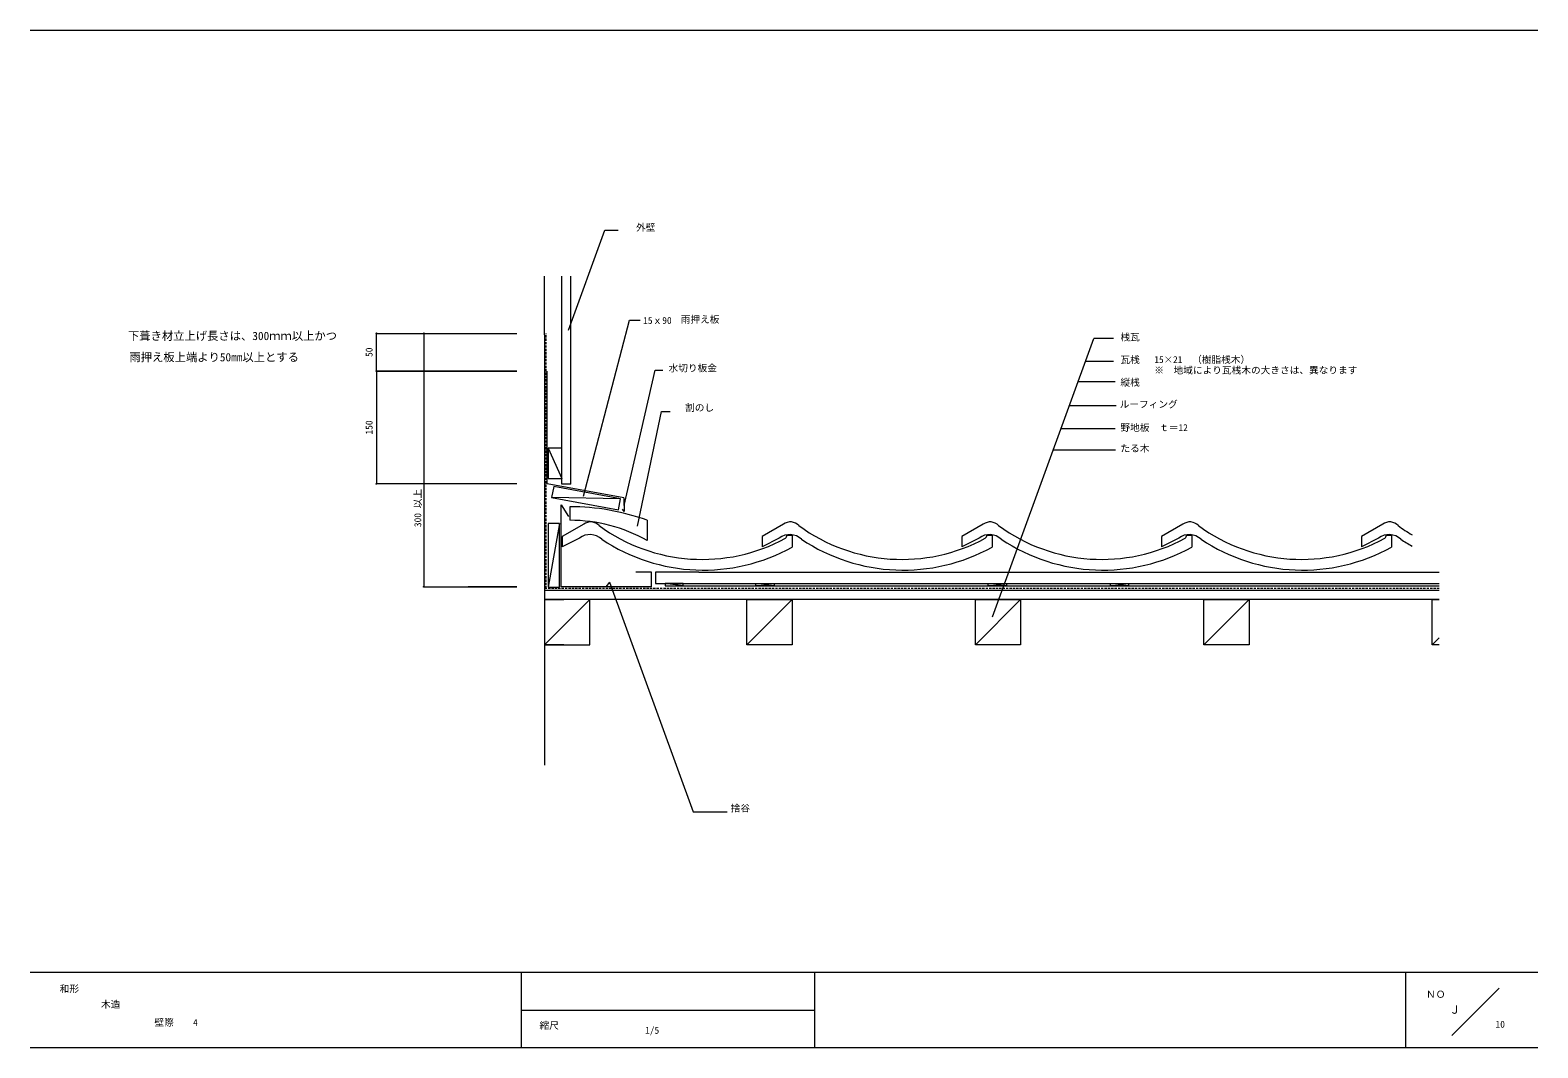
# Model space of a CAD drawing. Units: millimetres, scale not verified, with parts at other scales. Extents: x -203 to 197, y -138 to 132.
import ezdxf
from ezdxf.enums import TextEntityAlignment as Align

# ---------------------------------------------------------------- set-up
doc = ezdxf.new("R2010")
doc.units = ezdxf.units.MM
doc.header["$LTSCALE"] = 0.5
doc.header["$PDMODE"] = 32
doc.header["$PDSIZE"] = 0.25
doc.linetypes.add('DASHED1', pattern=[1.8, 1.2, -0.6])
for name, color, linetype, lineweight in [('0-0', 5, 'Continuous', 18), ('1-0', 3, 'Continuous', 18), ('1-1', 7, 'Continuous', 18), ('1-2', 7, 'Continuous', 18), ('1-3', 7, 'Continuous', 18)]:
    doc.layers.add(name, color=color, linetype=linetype, lineweight=lineweight)
doc.styles.add('ＭＳ ゴシック', font='')
doc.styles.get('ＭＳ ゴシック').set_extended_font_data('MS Gothic')

msp = doc.modelspace()

# ---------------------------------------------------------------- linework, layer by layer
at = {"layer": '0-0'}
for p, q in [((-203.2432, 131.6351), (196.7568, 131.6351)), ((196.7568, -118.3649), (-203.2433, -118.3649)), ((-72.973, -118.3649), (-72.973, -138.3649)), ((4.8649, -118.3649), (4.8649, -138.3649)), ((161.7568, -138.3649), (161.7568, -118.3649)), ((186.4865, -122.5541), (173.9189, -135.1216)), ((-72.973, -128.3649), (4.8649, -128.3649)), ((196.7568, -138.3649), (-203.2432, -138.3649))]:
    msp.add_line(p, q, dxfattribs=at)
at = {"layer": '1-0'}
for p, q in [((-56.3877, 0.552), (-62.0594, -2.6729)), ((-39.5519, 1.6031), (-39.5519, -3.7969)), ((-3.3878, 0.5521), (-9.0594, -2.6729)), ((102.6123, 0.552), (96.9406, -2.6729)), ((-62.0594, -2.6729), (-62.0594, -5.4729)), ((-57.4869, -3.1042), (-62.0594, -5.4729)), ((-9.0594, -2.6729), (-9.0594, -5.4729)), ((-4.487, -3.1042), (-9.0594, -5.4729)), ((-2.4488, -2.3301), (-1.0594, -2.3301)), ((-1.0594, -2.3301), (-1.0594, -5.5114)), ((-1.0594, -2.3301), (-1.0594, -5.5114)), ((48.5131, -3.1042), (43.9406, -5.4729)), ((50.5512, -2.3301), (51.9407, -2.3301)), ((51.9407, -2.3301), (51.9407, -5.5114)), ((51.9407, -2.3301), (51.9407, -5.5114)), ((96.9406, -2.6729), (96.9406, -5.4729)), ((101.5131, -3.1042), (96.9406, -5.4729)), ((103.5512, -2.3301), (104.9407, -2.3301)), ((104.9407, -2.3301), (104.9407, -5.5114)), ((104.9407, -2.3301), (104.9407, -5.5114)), ((154.5131, -3.1042), (149.9406, -5.4729)), ((156.5512, -2.3301), (157.9407, -2.3301)), ((157.9407, -2.3301), (157.9407, -5.5114)), ((157.9407, -2.3301), (157.9407, -5.5114))]:
    msp.add_line(p, q, dxfattribs=at)
for points in [[(49.6123, 0.552), (43.9406, -2.6729), (43.9406, -5.4729)], [(155.6123, 0.552), (149.9406, -2.6729), (149.9406, -5.4729)], [(50.5512, -2.3301), (51.9407, -2.3301), (51.9407, -5.5114)]]:
    msp.add_lwpolyline(points, dxfattribs=at)
for centre, radius, start, end in [((-60.0519, -54.9649), 60.168, 70.07971, 90), ((-60.0519, -40.0089), 41.612, 60.48535, 90), ((-54.5479, -1.8964), 3.0627, 42.69055, 126.92075), ((-24.9267, 37.492), 46.2741, 233.73811, 298.51938), ((-1.5479, -1.8964), 3.0627, 42.69055, 126.92075), ((28.0733, 37.492), 46.2741, 233.73811, 298.51938), ((51.4522, -1.8964), 3.0627, 42.69055, 126.92075), ((81.0734, 37.492), 46.2741, 233.73811, 298.51938), ((104.4522, -1.8964), 3.0627, 42.69055, 126.92075), ((134.0734, 37.492), 46.2741, 233.73811, 298.51938), ((157.4522, -1.8964), 3.0627, 42.69055, 126.92075), ((187.0734, 37.492), 46.2741, 233.73811, 239.19131), ((-54.7346, -6.8228), 4.6263, 47.12305, 126.50717), ((-24.6198, 36.9313), 48.5435, 236.25316, 299.03502), ((-1.7346, -6.8228), 4.6263, 47.12305, 126.50717), ((-3.4887, -2.3595), 1.0402, 309.08185, 1.61447), ((28.3802, 36.9313), 48.5435, 236.25316, 299.03502), ((51.2654, -6.8228), 4.6263, 47.12305, 126.50717), ((49.5113, -2.3595), 1.0402, 309.08185, 1.61447), ((49.5113, -2.3595), 1.0402, 309.08185, 1.61447), ((81.3803, 36.9313), 48.5435, 236.25316, 299.03502), ((104.2655, -6.8228), 4.6263, 47.12305, 126.50717), ((102.5113, -2.3595), 1.0402, 309.08185, 1.61447), ((134.3803, 36.9313), 48.5435, 236.25316, 299.03502), ((157.2655, -6.8228), 4.6263, 47.12305, 126.50717), ((155.5114, -2.3595), 1.0402, 309.08185, 1.61447), ((187.3803, 36.9313), 48.5435, 236.25316, 240.35988)]:
    msp.add_arc(centre, radius, start, end, dxfattribs=at)
at = {"layer": '1-1'}
for p, q in [((-66.7908, 50.7904), (-66.7908, 66.3649)), ((-62.1908, 11.1632), (-62.1908, 66.3649)), ((-59.7908, 11.1632), (-59.7908, 66.3649)), ((-66.7908, 50.7904), (-66.7908, -32.5541)), ((-65.7908, 20.7249), (-62.1908, 12.7249)), ((-59.7908, 11.1632), (-62.1908, 11.1632)), ((-46.6461, 7.3208), (-64.892, 7.613)), ((-62.8297, 0.7322), (-65.8297, -16.1516)), ((-37.3536, -12.1735), (-37.3536, -15.1735)), ((-25.8197, -12.1735), (-37.3536, -12.1735)), ((-37.3536, -15.1735), (170.5695, -15.1735)), ((-29.9966, -15.7736), (-34.7966, -15.1736)), ((-34.7966, -15.7736), (170.5695, -15.7736)), ((-25.8197, -12.1735), (170.5695, -12.1735)), ((-10.6781, -15.7736), (-5.8781, -15.1736)), ((50.9619, -15.7736), (55.7619, -15.1736)), ((83.343, -15.7736), (88.143, -15.1736)), ((170.5695, -17.0007), (-66.7908, -17.0007)), ((-54.7908, -19.4007), (-66.7908, -31.4007)), ((-66.7908, -19.4007), (-61.6628, -19.4007)), ((170.5695, -19.4007), (-66.7908, -19.4007)), ((-65.8297, -16.1516), (-62.8297, -16.1516)), ((-1.0628, -19.4007), (-13.0628, -31.4007)), ((59.5372, -19.4007), (47.5372, -31.4007)), ((120.1372, -19.4007), (108.1372, -31.4007)), ((120.1372, -19.4007), (120.1372, -31.4007)), ((168.7372, -31.4007), (168.7372, -19.4007)), ((168.7372, -19.4007), (170.5695, -19.4007)), ((-61.6628, -31.4007), (-66.7908, -31.4007)), ((120.1372, -31.4007), (108.1372, -31.4007)), ((170.5695, -29.5684), (168.7372, -31.4007)), ((170.5695, -31.4007), (168.7372, -31.4007)), ((-66.7908, -32.5541), (-66.7908, -63.3719))]:
    msp.add_line(p, q, dxfattribs=at)
at = {"layer": '1-1', "color": 3, "linetype": 'DASHED1'}
for p, q in [((-66.3262, -16.5014), (-66.3262, 51.1871)), ((170.5695, -16.5014), (-66.7908, -16.5014))]:
    msp.add_line(p, q, dxfattribs=at)
at = {"layer": '1-1', "color": 3}
for p, q in [((-45.7622, 7.5474), (-45.6527, 3.9316)), ((-62.3235, -16.0263), (-62.3235, 0.8574)), ((-38.4086, -16.0263), (-62.3235, -16.0263))]:
    msp.add_line(p, q, dxfattribs=at)
for points in [[(-45.7622, 7.5474), (-66.0737, 11.2678), (-66.0737, 36.389)], [(-62.3235, 0.8574), (-62.3235, 5.7163), (-60.4554, 2.5979)], [(-38.4086, -16.0263), (-38.4086, -12.1735), (-42.5174, -12.1735)]]:
    msp.add_lwpolyline(points, dxfattribs=at)
at = {"layer": '1-1'}
for points in [[(-62.1908, 12.7249), (-62.1908, 20.7249), (-65.7908, 20.7249), (-65.7908, 12.7249)], [(-47.1866, 4.3699), (-46.6461, 7.3208), (-64.3515, 10.5639), (-64.892, 7.613)], [(-29.9966, -15.7736), (-29.9966, -15.1736), (-34.7966, -15.1736), (-34.7966, -15.7736)], [(-10.6781, -15.7736), (-10.6781, -15.1736), (-5.8781, -15.1736), (-5.8781, -15.7736)], [(50.9619, -15.7736), (50.9619, -15.1736), (55.7619, -15.1736), (55.7619, -15.7736)], [(83.343, -15.7736), (83.343, -15.1736), (88.143, -15.1736), (88.143, -15.7736)], [(-54.7908, -31.4007), (-54.7908, -19.4007), (-66.7908, -19.4007), (-66.7908, -31.4007)], [(-13.0628, -31.4007), (-13.0628, -19.4007), (-1.0628, -19.4007), (-1.0628, -31.4007)], [(47.5372, -31.4007), (47.5372, -19.4007), (59.5372, -19.4007), (59.5372, -31.4007)]]:
    msp.add_lwpolyline(points, close=True, dxfattribs=at)
for points in [[(-62.8297, -16.1516), (-62.8297, 0.7322), (-65.8297, 0.7322), (-65.8297, -16.1516)], [(108.1372, -31.4007), (108.1372, -19.4007), (120.1372, -19.4007)]]:
    msp.add_lwpolyline(points, dxfattribs=at)
at = {"layer": '1-2'}
for p, q in [((-111.3641, 41.1871), (-111.3641, 11.2678)), ((-74.0858, 41.1871), (-111.3641, 41.1871)), ((-74.0858, 11.2678), (-111.3641, 11.2678))]:
    msp.add_line(p, q, dxfattribs=at)
at = {"layer": '1-2', "color": 3}
for p, q in [((-66.0737, 36.389), (-66.0737, 41.1871)), ((-60.0519, 5.2031), (-60.0519, 1.6031)), ((-45.6527, 3.9316), (-46.0668, 4.5801))]:
    msp.add_line(p, q, dxfattribs=at)
at = {"layer": '1-2'}
for p in [(-111.3641, 41.1871), (-111.3641, 11.2678)]:
    msp.add_point(p, dxfattribs=at)
at = {"layer": '1-3'}
for p, q in [((-60.4528, 52.0115), (-50.7914, 78.5559)), ((-50.7914, 78.5559), (-47.2712, 78.5559)), ((-56.435, 8.0337), (-44.2403, 54.6547)), ((-44.2403, 54.6547), (-41.4432, 54.6547)), ((-111.3641, 51.1871), (-74.0858, 51.1871)), ((-111.3641, 41.1871), (-111.3641, 51.1871)), ((-98.7748, 51.1871), (-74.0858, 51.1871)), ((-98.7748, 51.1871), (-98.7748, -16.0263)), ((52.0905, -24.0487), (78.9776, 49.8231)), ((84.1853, 49.8231), (78.9776, 49.8231)), ((-111.3641, 41.1871), (-74.0858, 41.1871)), ((-45.6805, 5.5183), (-37.383, 41.4317)), ((-37.383, 41.4317), (-35.3992, 41.4317)), ((84.1853, 43.7185), (76.7558, 43.7185)), ((84.6549, 38.3183), (74.7902, 38.3183)), ((-42.1058, 0.0043), (-35.7789, 30.5034)), ((-35.7789, 30.5034), (-33.4566, 30.5034)), ((84.8897, 31.979), (72.4829, 31.979)), ((84.6549, 25.8744), (70.261, 25.8744)), ((84.7112, 20.1604), (68.1813, 20.1604)), ((-49.5533, -14.7914), (-50.4946, -16.0819)), ((-49.5533, -14.7914), (-27.3578, -75.7731)), ((-98.7748, -16.0263), (-74.0858, -16.0263)), ((-74.0858, -16.0263), (-87.0624, -16.0263)), ((-27.3578, -75.7731), (-18.3042, -75.7731))]:
    msp.add_line(p, q, dxfattribs=at)
for p in [(-111.3641, 51.1871), (-98.7748, 51.1871), (-111.3641, 41.1871), (-98.7748, -16.0263)]:
    msp.add_point(p, dxfattribs=at)

# ---------------------------------------------------------------- texts
at = {"layer": '0-0', "color": 7, "style": 'ＭＳ ゴシック'}
for s, height, p in [('和形', 1.833, (-195.4054, -124.1757)), ('ＮＯ', 1.833, (167.1021, -125.6345)), ('木造', 1.833, (-184.4438, -128.2884)), ('Ｊ', 2.199, (173.238, -129.9766)), ('縮尺', 1.833, (-68.1081, -133.9054))]:
    msp.add_text(s, height=height, dxfattribs=at).set_placement(p, align=Align.BOTTOM_LEFT)
at = {"layer": '1-0', "color": 7, "style": 'ＭＳ ゴシック'}
msp.add_text('1/5', height=1.833, dxfattribs=at).set_placement((-40.0932, -135.1819), align=Align.BOTTOM_LEFT)
at = {"layer": '1-2', "style": 'ＭＳ ゴシック'}
msp.add_text('150', height=1.833, rotation=90, dxfattribs=at).set_placement((-111.8641, 24.3524), align=Align.BOTTOM_LEFT)
at = {"layer": '1-3', "style": 'ＭＳ ゴシック'}
for s, height, p in [('外壁', 1.833, (-42.4927, 77.8201)), ('雨押え板', 1.833, (-30.6334, 53.4222)), ('15ｘ90', 1.833, (-40.6065, 53.1481)), ('下葺き材立上げ長さは、300ｍｍ以上かつ', 2.199, (-177.2985, 48.7539)), ('桟瓦', 1.833, (86.023, 48.7164)), ('雨押え板上端より50mm以上とする', 2.199, (-176.9119, 43.1069)), ('瓦桟', 1.833, (86.023, 42.7164)), ('15×21\u3000（樹脂桟木）', 1.833, (94.9873, 42.7676)), ('水切り板金', 1.833, (-33.8721, 40.5136)), ('※\u3000地域により瓦桟木の大きさは、異なります', 1.833, (94.9885, 39.94)), ('縦桟', 1.833, (86.023, 36.7164)), ('割のし', 1.833, (-29.4779, 30.0138)), ('ルーフィング', 1.833, (85.8179, 30.9107)), ('野地板\u3000ｔ＝12', 1.833, (86.023, 24.7164)), ('たる木', 1.833, (86.0229, 19.2118)), ('捨谷', 1.833, (-17.3836, -76.2549)), ('壁際\u3000\u30004', 1.833, (-170.2781, -133.1048)), ('10', 1.833, (185.5254, -133.5877))]:
    msp.add_text(s, height=height, dxfattribs=at).set_placement(p, align=Align.BOTTOM_LEFT)
for s, p in [('50', (-111.8641, 44.9371)), ('300 以上', (-98.9458, -0.2097))]:
    msp.add_text(s, height=1.833, rotation=90, dxfattribs=at).set_placement(p, align=Align.BOTTOM_LEFT)

doc.saveas('drawing.dxf')
